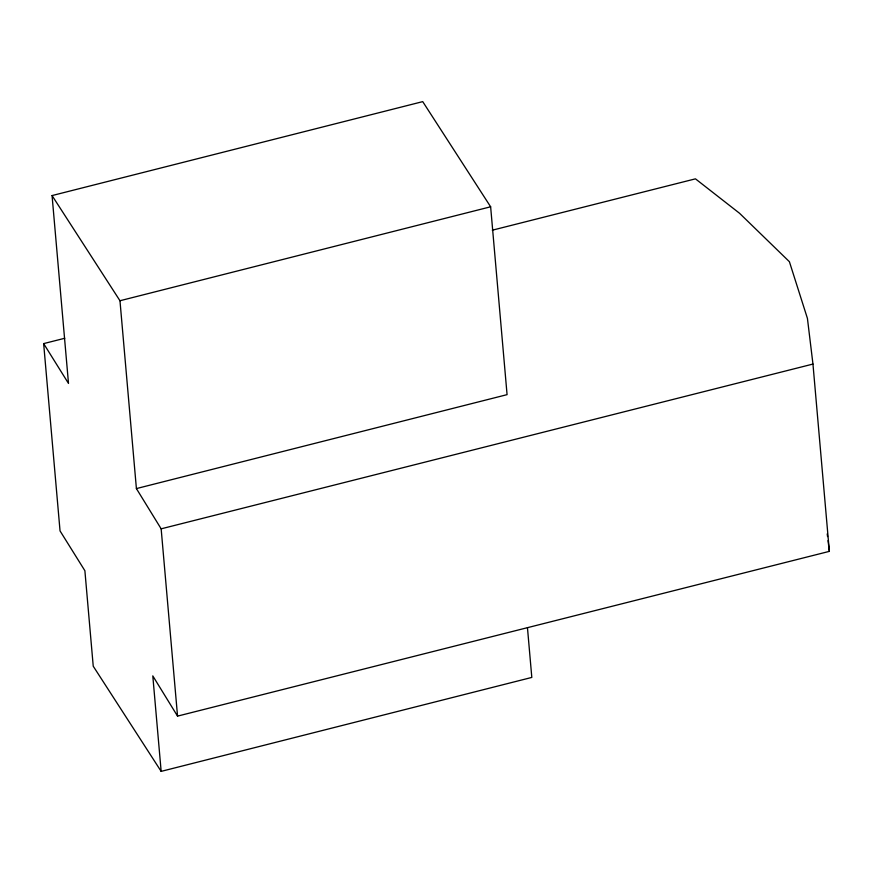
<?xml version="1.0" encoding="UTF-8"?>
<svg xmlns="http://www.w3.org/2000/svg" width="873" height="873" viewBox="0 0 873 873"><rect width="100%" height="100%" fill="white"/><g stroke="black" fill="none" stroke-linecap="round" stroke-linejoin="round"><path stroke-width="1.31" d="M52.064 195.574L422.728 101.628L490.637 206.792L507.071 394.651L136.406 488.585L119.972 300.738L52.064 195.574L68.498 383.433L43.65 343.602L64.766 338.266M119.972 300.738L490.637 206.792M43.65 343.602L60.041 530.904L84.888 570.735L93.236 666.208L161.156 771.372L531.81 677.426L527.456 627.665M492.285 230.199L695.454 178.845L739.518 213.252L789.399 261.704L807.427 318.405L812.959 364.063L829.35 551.365L177.546 716.122L152.797 675.888L161.156 771.372M136.406 488.585L161.156 528.831L812.959 364.063M827.233 533.905L827.56 536.589M828.051 540.616L829.35 551.365M161.156 528.831L177.546 716.122"/></g></svg>
